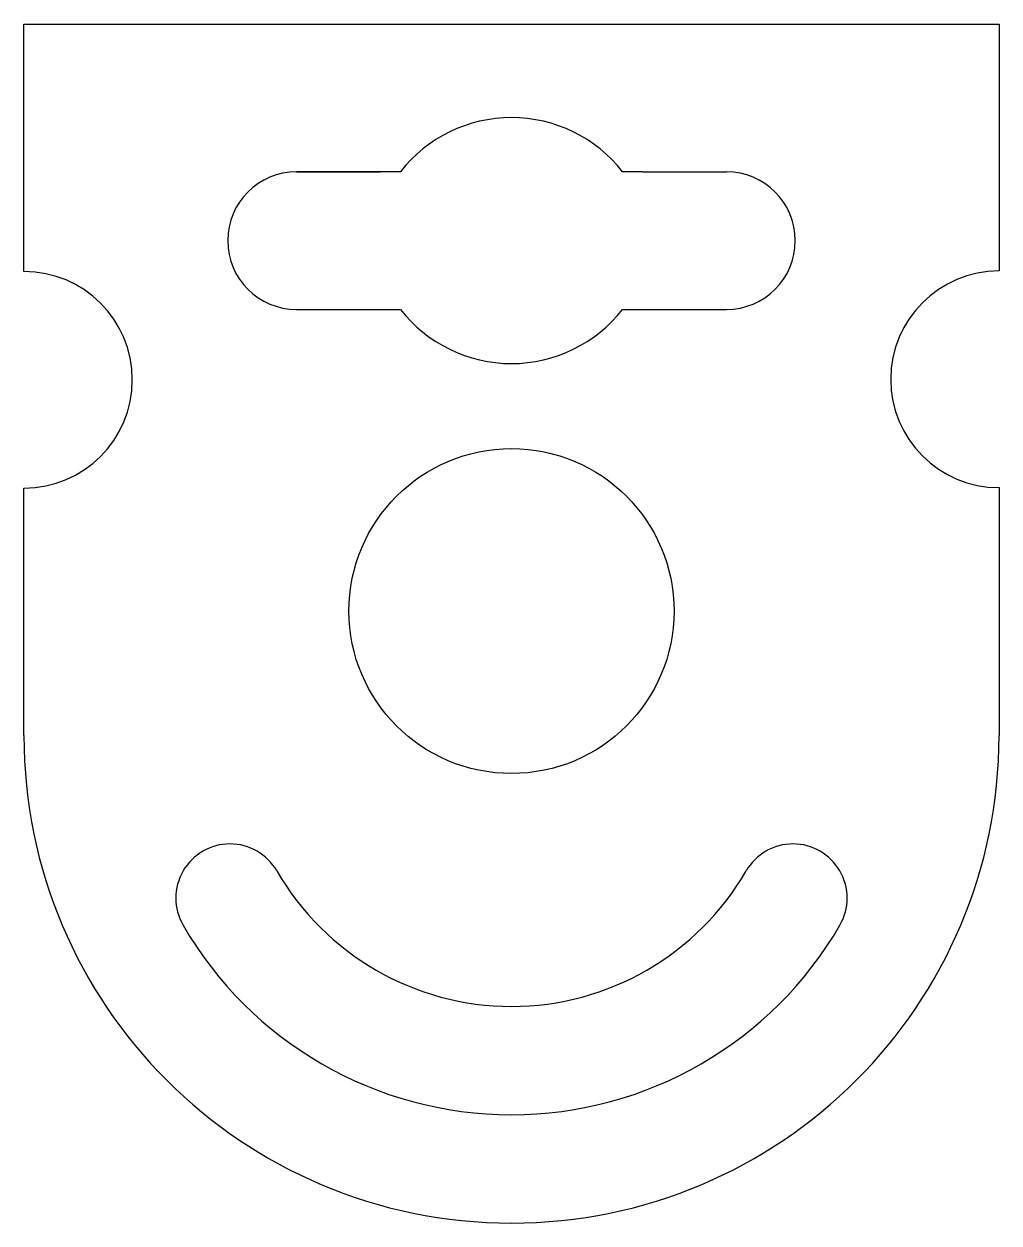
# Model space of a CAD drawing. Header units: centimetres. Extents: x 24.7 to 39.4, y 4.6 to 22.6.
import ezdxf

# ---------------------------------------------------------------- set-up
doc = ezdxf.new("R2010")
doc.units = ezdxf.units.CM
for name, color, linetype in [('Cerc', 2, 'Continuous'), ('Contur', 1, 'Continuous'), ('Oval', 6, 'Continuous'), ('Semicerc', 4, 'Continuous')]:
    doc.layers.add(name, color=color, linetype=linetype)

msp = doc.modelspace()

# ---------------------------------------------------------------- linework, layer by layer
at = {"layer": 'Cerc'}
msp.add_circle((32.061, 13.792), 2.445, dxfattribs=at)
at = {"layer": 'Contur'}
for p, q in [((24.726, 22.626), (39.396, 22.626)), ((24.726, 18.902), (24.726, 22.626)), ((39.396, 22.626), (39.396, 18.91)), ((24.726, 11.918), (24.726, 15.642)), ((39.396, 15.65), (39.396, 11.918))]:
    msp.add_line(p, q, dxfattribs=at)
for centre, radius, start, end in [((24.726, 17.272), 1.63, 270, 90), ((39.396, 17.28), 1.63, 90, 270), ((32.061, 11.918), 7.335, 180, 0)]:
    msp.add_arc(centre, radius, start, end, dxfattribs=at)
at = {"layer": 'Oval'}
for p, q in [((28.826, 20.401), (30.086, 20.401)), ((30.391, 20.401), (28.826, 20.401)), ((34.037, 20.401), (33.731, 20.401)), ((34.037, 20.401), (35.296, 20.401)), ((28.826, 18.331), (30.391, 18.331)), ((33.731, 18.331), (35.296, 18.331))]:
    msp.add_line(p, q, dxfattribs=at)
for centre, radius, start, end in [((32.061, 19.098), 2.119, 37.9799, 142.0201), ((28.826, 19.366), 1.035, 90, 270), ((35.296, 19.366), 1.035, 270, 90), ((32.061, 19.635), 2.119, 217.9799, 322.0201)]:
    msp.add_arc(centre, radius, start, end, dxfattribs=at)
at = {"layer": 'Semicerc'}
for centre, radius, start, end in [((27.826, 9.473), 0.815, 30, 210), ((36.296, 9.473), 0.815, 330, 150), ((32.061, 11.918), 4.075, 210, 330), ((32.061, 11.918), 5.705, 210, 330)]:
    msp.add_arc(centre, radius, start, end, dxfattribs=at)

doc.saveas('drawing.dxf')
